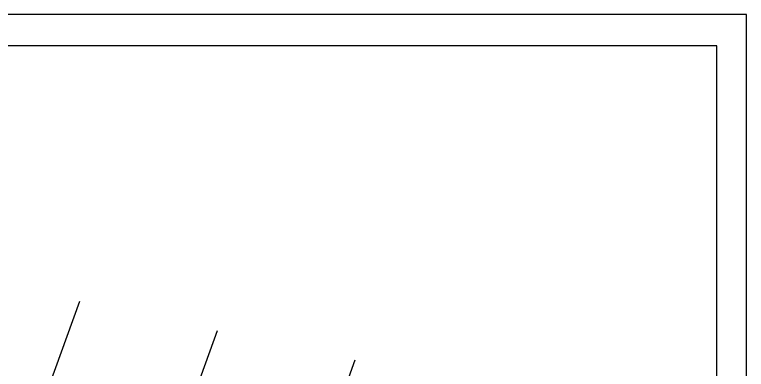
# Model space of a CAD drawing. Header units: millimetres. Extents: x 4840 to 5681, y 7740 to 8334.
# Drawn here: x 5265.2 to 5681, y 8132.1 to 8334 of the extents above; entities that cross this region are included whole.
import ezdxf

# ---------------------------------------------------------------- set-up
doc = ezdxf.new("R2010")
doc.units = ezdxf.units.MM
doc.layers.add('FORM', color=7, linetype='Continuous')
doc.layers.add('지번', color=3, linetype='Continuous')

msp = doc.modelspace()

# ---------------------------------------------------------------- linework, layer by layer
at = {"layer": 'FORM'}
for points in [[(4840, 7740), (5681, 7740), (5681, 8334), (4840, 8334)], [(4856.82, 7757.82), (5664.18, 7757.82), (5664.18, 8316.18), (4856.82, 8316.18)]]:
    msp.add_lwpolyline(points, close=True, dxfattribs=at)
at = {"layer": '지번'}
for p, q in [((5202.72, 7895.57), (5302.14, 8170.92)), ((5280.97, 7878.94), (5380.39, 8154.28)), ((5359.22, 7862.3), (5458.64, 8137.65))]:
    msp.add_line(p, q, dxfattribs=at)

doc.saveas('drawing.dxf')
